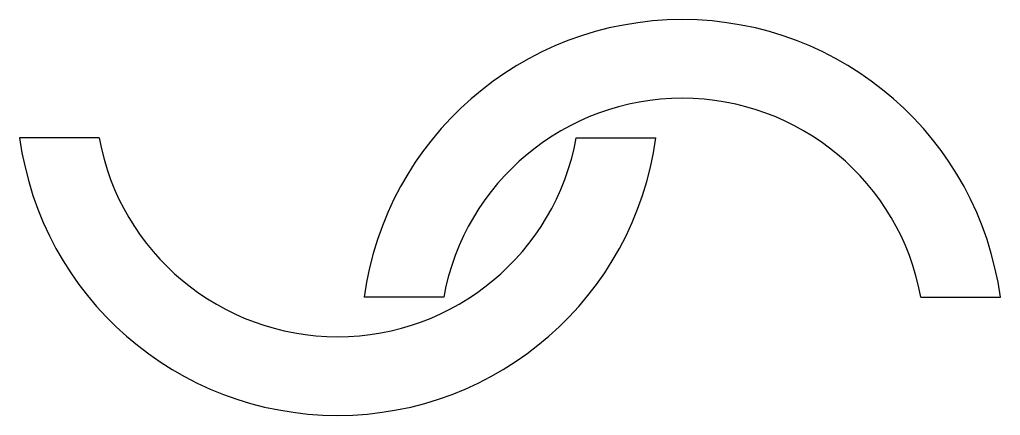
# Model space of a CAD drawing. Header units: centimetres. Extents: x -18.5 to 18.5, y -7.5 to 7.5.
import ezdxf

# ---------------------------------------------------------------- set-up
doc = ezdxf.new("R2010")
doc.units = ezdxf.units.CM

msp = doc.modelspace()

# ---------------------------------------------------------------- linework, layer by layer
for p, q in [((-15.5, 3), (-18.5, 3)), ((2.5, 3), (5.5, 3)), ((-2.5, -3), (-5.5, -3)), ((15.5, -3), (18.5, -3))]:
    msp.add_line(p, q)
for centre, radius, start, end in [((6.5, -4.645), 12.112, 7.805, 172.195), ((6.5, -4.65), 9.15, 10.3889, 169.6111), ((-6.5, 4.645), 12.112, 187.805, 352.195), ((-6.5, 4.65), 9.15, 190.3889, 349.6111)]:
    msp.add_arc(centre, radius, start, end)

doc.saveas('drawing.dxf')
